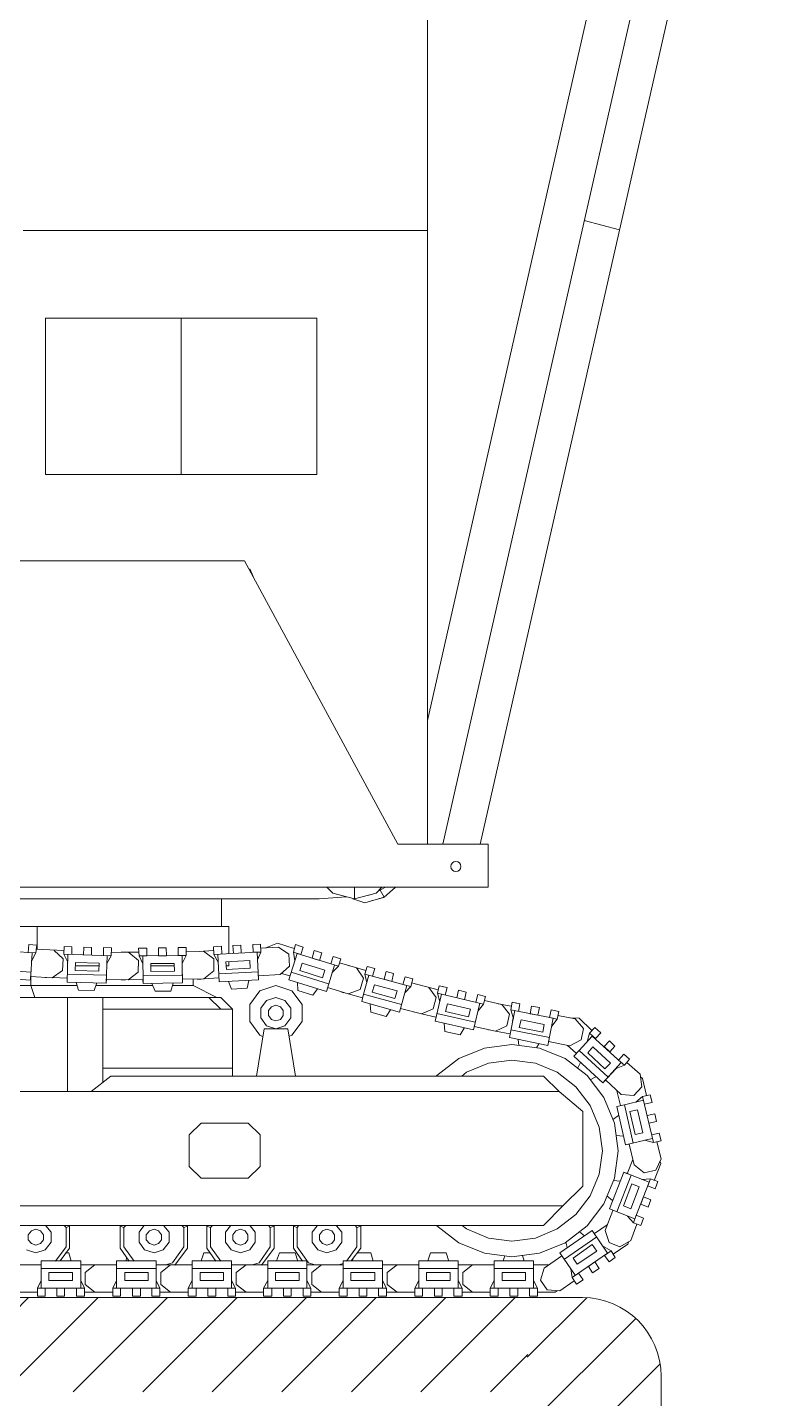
# Model space of a CAD drawing. Header units: millimetres. Extents: x -36433 to 17091, y -3786 to 28324.
# Drawn here: x -25710 to -23569, y 19725 to 23607 of the extents above; entities that cross this region are included whole.
import ezdxf

# ---------------------------------------------------------------- set-up
doc = ezdxf.new("R2010")
doc.units = ezdxf.units.MM

msp = doc.modelspace()

# ---------------------------------------------------------------- hatches: boundary and pattern name
at = {"linetype": 'Continuous', "lineweight": 5}
h = msp.add_hatch(dxfattribs=at)
h.set_pattern_fill('ANSI31', color=256, scale=1113.356419, angle=360, style=0)
h.set_pattern_definition([(45, (-76742.4, -162104.54), (-98.40773, 98.40773), [])])
h.paths.add_polyline_path([(-28251.6, 20010.4), (-30564.3, 20010.4), (-30510.9, 19743.4), (-28251.6, 19743.4)])
h.paths.add_polyline_path([(-27605.4, 20010.4), (-28251.6, 20010.4), (-28251.6, 19743.4), (-27556.8, 19743.4)])
h.paths.add_polyline_path([(-24293.4, 20010.4), (-27605.4, 20010.4), (-27556.8, 19743.4), (-24293.4, 19743.4)])
h = msp.add_hatch(dxfattribs=at)
h.set_pattern_fill('ANSI31', color=256, scale=1113.356419, angle=360, style=0)
h.set_pattern_definition([(45, (-81853.27, -162104.54), (-98.40773, 98.40773), [])])
h.paths.add_polyline_path([(-23916.2, 19787.8, 0.414214), (-24138.8, 20010.4), (-24294.7, 20010.4), (-24294.7, 19127), (-23916.2, 19127)])

# ---------------------------------------------------------------- linework, layer by layer
for p, q in [((-24577.2, 23031.7), (-24577.2, 24864.3)), ((-23868.9, 24771.8), (-24577.2, 21644.1)), ((-23745.6, 24771.8), (-24533.4, 21294.7)), ((-23640.1, 24771.8), (-24427.9, 21294.7)), ((-24577.2, 23031.7), (-24577.2, 24701.7)), ((-25407.7, 23031.7), (-25721.5, 23031.7)), ((-25407.7, 23031.7), (-24577.2, 23031.7)), ((-24577.2, 23031.7), (-24762.5, 23031.7)), ((-24577.2, 23031.7), (-24577.2, 22625)), ((-24034, 23033.3), (-24133.4, 23060.2)), ((-24133.4, 23060.2), (-24133.4, 23060.2)), ((-25274.5, 22783.5), (-25274.5, 22340.6)), ((-24577.2, 22625), (-24577.2, 21764.9)), ((-24577.2, 21764.9), (-24577.2, 21294.7)), ((-36309, 20010.4), (-24138.8, 20010.4)), ((-23916.2, 19787.8), (-23916.2, 18897.1))]:
    msp.add_line(p, q, dxfattribs=at)
at = {"color": 7, "linetype": 'Continuous', "lineweight": 0}
for p, q in [((-25721.5, 23031.7), (-25407.7, 23031.7)), ((-25407.7, 23031.7), (-24577.2, 23031.7)), ((-24577.2, 23031.7), (-24577.2, 22625)), ((-24577.2, 22625), (-24577.2, 21764.9)), ((-24577.2, 21764.9), (-24577.2, 21294.7))]:
    msp.add_line(p, q, dxfattribs=at)
at = {"color": 0, "linetype": 'Continuous', "lineweight": 5}
for p, q in [((-25095.3, 22096.6), (-26286.4, 22096.6)), ((-24661.4, 21294.7), (-25095.3, 22096.6)), ((-25070.6, 22051.8), (-25080.5, 22074.2)), ((-24901.6, 21736.2), (-24901.6, 21736.9)), ((-24900.6, 21736.9), (-24901.6, 21736.2)), ((-24899.6, 21736.9), (-24900.6, 21736.9)), ((-24895.7, 21729), (-24889.7, 21715.8)), ((-24661.4, 21294.7), (-24405.4, 21294.7)), ((-24405.4, 21294.7), (-24405.4, 21172.2)), ((-24405.4, 21172.2), (-28713.9, 21172.2)), ((-24845.3, 21155.7), (-24862.1, 21172.2)), ((-24784, 21139.2), (-24784, 21171.5)), ((-24722.7, 21155.7), (-24706.9, 21172.2)), ((-24696, 21172.2), (-24716.8, 21161)), ((-24700, 21143.8), (-24710.8, 21164.2)), ((-24668.3, 21171.5), (-24700, 21143.8)), ((-28202.9, 21139.2), (-24883.8, 21139.2)), ((-25160.6, 21139.2), (-25160.6, 21061.5)), ((-24883.8, 21139.2), (-24806.7, 21145.1)), ((-24784, 21139.2), (-24845.3, 21155.7)), ((-24754.3, 21128), (-24788.9, 21139.9)), ((-24784, 21139.2), (-24722.7, 21155.7)), ((-24755.3, 21128), (-24755.3, 21128)), ((-24754.3, 21128), (-24700, 21143.8)), ((-24739.5, 21150.4), (-24743.4, 21149.7)), ((-24736.5, 21151.7), (-24739.5, 21150.4)), ((-24700.9, 21143.2), (-24732.6, 21134.6)), ((-24701.9, 21143.2), (-24700.9, 21143.2)), ((-24700.9, 21143.2), (-24700.9, 21143.2)), ((-26453.4, 21061.5), (-25139.8, 21061.5)), ((-25682.4, 20996.9), (-25682.4, 21061.5)), ((-25139.8, 21061.5), (-25139.8, 20983.7)), ((-25705.2, 21010.1), (-25707.1, 20987.6)), ((-25683.4, 21008.7), (-25705.2, 21010.1)), ((-25685.4, 20986.3), (-25683.4, 21008.7)), ((-25606.3, 20982.4), (-25605.3, 21004.8)), ((-25583.6, 21004.1), (-25605.3, 21004.8)), ((-25583.6, 20981.7), (-25583.6, 21004.1)), ((-25183.3, 21004.1), (-25160.6, 21005.4)), ((-25182.3, 20981.7), (-25183.3, 21004.1)), ((-25172.4, 21004.1), (-25172.4, 21004.8)), ((-25160.6, 21005.4), (-25159.6, 20983)), ((-25127.9, 21007.4), (-25105.2, 21008.7)), ((-25126, 20985), (-25127.9, 21007.4)), ((-25105.2, 21008.7), (-25104.2, 20986.3)), ((-25071.6, 21010.1), (-25049.9, 21011.4)), ((-25070.6, 20988.3), (-25071.6, 21010.1)), ((-25049.9, 21011.4), (-25048.9, 20989)), ((-25035, 21000.8), (-25001.4, 21014)), ((-25001.4, 21014), (-24955, 20998.9)), ((-24951, 21010.1), (-24956.9, 20988.3)), ((-24929.3, 21002.8), (-24951, 21010.1)), ((-24941.1, 21006.1), (-24940.1, 21006.8)), ((-25696.3, 20987), (-25817.9, 20996.2)), ((-25707.1, 20987.6), (-25685.4, 20986.3)), ((-25701.2, 20909.2), (-25696.3, 20987)), ((-25698.3, 20965.9), (-25698.3, 20959.3)), ((-25697.3, 20965.2), (-25698.3, 20965.9)), ((-25685.4, 20986.3), (-25697.3, 20965.2)), ((-25606.3, 20992.9), (-25685.4, 20996.9)), ((-25608.3, 20969.9), (-25634, 20993.6)), ((-25610.3, 20936.3), (-25608.3, 20969.9)), ((-25606.3, 20982.4), (-25472.9, 20978.4)), ((-25606.3, 20982.4), (-25595.5, 20960)), ((-25597.4, 20904), (-25595.5, 20981.7)), ((-25550, 21002.8), (-25551, 20980.4)), ((-25528.2, 21002.1), (-25550, 21002.8)), ((-25528.2, 20979.7), (-25528.2, 21002.1)), ((-25494.6, 21001.5), (-25494.6, 20979.1)), ((-25471.9, 21000.8), (-25494.6, 21001.5)), ((-25483.8, 20978.4), (-25486.7, 20900.7)), ((-25472.9, 20978.4), (-25484.8, 20956.7)), ((-25472.9, 20978.4), (-25471.9, 21000.8)), ((-25422.5, 20987.6), (-25472.9, 20989)), ((-25394.8, 20988.3), (-25444.2, 20988.3)), ((-25394.8, 20964.6), (-25422.5, 20987.6)), ((-25395.8, 20931.6), (-25394.8, 20964.6)), ((-25394.8, 21000.2), (-25393.8, 20977.8)), ((-25372.1, 21000.2), (-25394.8, 21000.2)), ((-25393.8, 20977.8), (-25383, 20955.4)), ((-25393.8, 20977.8), (-25372.1, 20977.8)), ((-25271.3, 20979.1), (-25383, 20977.8)), ((-25383, 20977.8), (-25382, 20900)), ((-25372.1, 20977.8), (-25372.1, 21000.2)), ((-25338.5, 21000.8), (-25338.5, 20978.4)), ((-25316.7, 21000.8), (-25338.5, 21000.8)), ((-25338.5, 20978.4), (-25315.7, 20978.4)), ((-25315.7, 20978.4), (-25316.7, 21000.8)), ((-25283.1, 21001.5), (-25283.1, 20979.1)), ((-25260.4, 21001.5), (-25283.1, 21001.5)), ((-25283.1, 20979.1), (-25260.4, 20979.1)), ((-25271.3, 20956.7), (-25260.4, 20979.1)), ((-25271.3, 20979.1), (-25271.3, 20923.7)), ((-25260.4, 20979.1), (-25260.4, 21001.5)), ((-25211, 20990.9), (-25260.4, 20990.3)), ((-25183.3, 20992.9), (-25223.8, 20990.3)), ((-25182.3, 20969.2), (-25211, 20990.9)), ((-25059.7, 20988.3), (-25182.3, 20981.7)), ((-25169.5, 20960), (-25182.3, 20981.7)), ((-25182.3, 20935.6), (-25182.3, 20969.2)), ((-25170.4, 20982.4), (-25166.5, 20904.6)), ((-25147.7, 20961.3), (-25080.5, 20965.2)), ((-25080.5, 20965.2), (-25079.5, 20942.8)), ((-25048.9, 20989), (-25070.6, 20988.3)), ((-25055.8, 20910.6), (-25059.7, 20988.3)), ((-25048.9, 20989), (-25058.8, 20966.6)), ((-25058.8, 20966.6), (-25058.8, 20960.6)), ((-24999.4, 21002.8), (-25049.9, 20999.5)), ((-24969.8, 20982.4), (-24999.4, 21002.8)), ((-24969.8, 20910.6), (-24946.1, 20985)), ((-24967.8, 20948.8), (-24969.8, 20982.4)), ((-24956.9, 20988.3), (-24953, 20963.9)), ((-24956.9, 20988.3), (-24936.2, 20981.7)), ((-24946.1, 20985), (-24829.4, 20948.8)), ((-24936.2, 20981.7), (-24929.3, 21002.8)), ((-24897.6, 20992.9), (-24903.6, 20971.8)), ((-24903.6, 20971.8), (-24882.8, 20965.2)), ((-24875.9, 20986.3), (-24897.6, 20992.9)), ((-24882.8, 20965.2), (-24875.9, 20986.3)), ((-24844.3, 20976.4), (-24851.2, 20955.4)), ((-24822.5, 20969.9), (-24844.3, 20976.4)), ((-24829.4, 20948.8), (-24822.5, 20969.9)), ((-25700.2, 20931.6), (-25810.9, 20939.5)), ((-25639.9, 20915.8), (-25610.3, 20936.3)), ((-25596.4, 20950.1), (-25596.4, 20950.1)), ((-25485.7, 20923.1), (-25596.4, 20926.4)), ((-25574.7, 20936.9), (-25573.7, 20959.3)), ((-25507.5, 20950.1), (-25574.7, 20950.1)), ((-25507.5, 20934.9), (-25574.7, 20936.9)), ((-25573.7, 20959.3), (-25506.5, 20957.3)), ((-25506.5, 20957.3), (-25507.5, 20934.9)), ((-25485.7, 20950.1), (-25485.7, 20950.1)), ((-25484.8, 20956.7), (-25484.8, 20950.7)), ((-25424.5, 20909.9), (-25395.8, 20931.6)), ((-25360.2, 20956), (-25294, 20956.7)), ((-25360.2, 20933.6), (-25360.2, 20956)), ((-25294, 20950.1), (-25360.2, 20950.1)), ((-25293, 20934.3), (-25360.2, 20933.6)), ((-25294, 20956.7), (-25293, 20934.3)), ((-25294, 20950.1), (-25294, 20950.1)), ((-25270.3, 20901.3), (-25271.3, 20951.4)), ((-25210, 20913.2), (-25182.3, 20935.6)), ((-25169.5, 20950.1), (-25169.5, 20950.1)), ((-25056.8, 20933), (-25167.5, 20927)), ((-25145.7, 20939.5), (-25147.7, 20961.3)), ((-25139.8, 20950.1), (-25146.7, 20950.1)), ((-25079.5, 20942.8), (-25145.7, 20939.5)), ((-25139.8, 20961.3), (-25139.8, 20950.1)), ((-24994.5, 20925), (-24967.8, 20948.8)), ((-24966.8, 20921.1), (-24990.6, 20928.3)), ((-24857.1, 20898.7), (-24962.9, 20932.3)), ((-24938.2, 20936.3), (-24932.2, 20957.3)), ((-24874.9, 20915.8), (-24938.2, 20936.3)), ((-24932.2, 20957.3), (-24868, 20937.6)), ((-24868, 20937.6), (-24874.9, 20915.8)), ((-24840.3, 20952.1), (-24863, 20877.6)), ((-24847.2, 20931), (-24829.4, 20948.8)), ((-24751.4, 20936.9), (-24826.5, 20958.7)), ((-24798.8, 20950.7), (-24799.8, 20950.1)), ((-24778, 20944.2), (-24758.3, 20915.2)), ((-24754.3, 20926.4), (-24748.4, 20948.1)), ((-24635.7, 20894.1), (-24754.3, 20926.4)), ((-24754.3, 20926.4), (-24749.4, 20902)), ((-24748.4, 20948.1), (-24726.6, 20942.2)), ((-24732.6, 20920.4), (-24726.6, 20942.2)), ((-24700, 20911.9), (-24694, 20933.6)), ((-24694, 20933.6), (-24673.3, 20927.7)), ((-24673.3, 20927.7), (-24678.2, 20905.9)), ((-25812.9, 20917.8), (-25701.2, 20909.2)), ((-25735.8, 20894.1), (-25568.8, 20894.1)), ((-25701.2, 20919.8), (-25701.2, 20909.2)), ((-25639.9, 20915.8), (-25701.2, 20919.8)), ((-25700.2, 20894.1), (-25700.2, 20919.8)), ((-25688.4, 20860.5), (-25700.2, 20894.1)), ((-25659.7, 20917.1), (-25658.7, 20917.1)), ((-25658.7, 20917.1), (-25656.7, 20916.5)), ((-25639.9, 20916.5), (-25639.9, 20915.8)), ((-25597.4, 20915.2), (-25639.9, 20916.5)), ((-25597.4, 20915.2), (-25597.4, 20904)), ((-25486.7, 20900.7), (-25597.4, 20904)), ((-25571.7, 20902.6), (-25564.8, 20880.9)), ((-25520.3, 20879.6), (-25513.4, 20901.3)), ((-25515.4, 20894.1), (-25354.3, 20894.1)), ((-25485.7, 20911.9), (-25486.7, 20911.9)), ((-25486.7, 20900.7), (-25485.7, 20911.9)), ((-25485.7, 20911.9), (-25424.5, 20909.9)), ((-25432.4, 20909.9), (-25444.2, 20909.9)), ((-25382, 20911.2), (-25424.5, 20909.9)), ((-25383, 20910.6), (-25382, 20911.2)), ((-25382, 20900), (-25383, 20910.6)), ((-25271.3, 20923.7), (-25382, 20921.8)), ((-25382, 20921.8), (-25382, 20900)), ((-25382, 20900), (-25270.3, 20901.3)), ((-25357.3, 20900), (-25348.4, 20878.3)), ((-25303.9, 20878.3), (-25297, 20900.7)), ((-25298.9, 20894.1), (-25240.6, 20894.1)), ((-25271.3, 20912.5), (-25210, 20913.2)), ((-25240.6, 20912.5), (-25240.6, 20894.1)), ((-25240.6, 20894.1), (-25173.4, 20860.5)), ((-25217.9, 20912.5), (-25228.8, 20912.5)), ((-25167.5, 20915.8), (-25210, 20913.2)), ((-25167.5, 20915.8), (-25167.5, 20915.8)), ((-25166.5, 20904.6), (-25055.8, 20910.6)), ((-25131.9, 20884.2), (-25140.8, 20905.9)), ((-25087.4, 20886.8), (-25131.9, 20884.2)), ((-25082.5, 20908.6), (-25087.4, 20886.8)), ((-25055.8, 20921.8), (-25056.8, 20921.1)), ((-25055.8, 20921.8), (-24994.5, 20925)), ((-25055.8, 20910.6), (-25055.8, 20921.8)), ((-25051.8, 20878.9), (-25006.4, 20894.1)), ((-25006.4, 20894.1), (-24960.9, 20878.9)), ((-24863, 20877.6), (-24969.8, 20910.6)), ((-24966.8, 20920.4), (-24966.8, 20921.1)), ((-24966.8, 20921.1), (-24966.8, 20920.4)), ((-24945.1, 20902.6), (-24944.1, 20879.6)), ((-24801.8, 20870.4), (-24860.1, 20888.1)), ((-24758.3, 20915.2), (-24768.2, 20882.9)), ((-24758.3, 20869.7), (-24743.4, 20923.7)), ((-24733.6, 20875), (-24727.6, 20896.1)), ((-24727.6, 20896.1), (-24663.4, 20878.9)), ((-24678.2, 20905.9), (-24700, 20911.9)), ((-24656.5, 20819), (-24635.7, 20894.1)), ((-24640.7, 20918.5), (-24646.6, 20897.4)), ((-24646.6, 20897.4), (-24624.8, 20891.4)), ((-24641.6, 20873), (-24624.8, 20891.4)), ((-24618.9, 20913.2), (-24640.7, 20918.5)), ((-24624.8, 20891.4), (-24618.9, 20913.2)), ((-24622.9, 20902), (-24546.8, 20882.2)), ((-24552.7, 20860.5), (-24573.4, 20888.8)), ((-24548.7, 20872.3), (-24543.8, 20893.4)), ((-24543.8, 20893.4), (-24522, 20888.8)), ((-24533.9, 20890.8), (-24532.9, 20891.4)), ((-24522, 20888.8), (-24527, 20867.1)), ((-25162.5, 20860.5), (-25737.8, 20860.5)), ((-25596.4, 20860.5), (-25596.4, 20593.6)), ((-25564.8, 20880.9), (-25520.3, 20879.6)), ((-25496.6, 20860.5), (-25496.6, 20619.3)), ((-25348.4, 20878.3), (-25303.9, 20878.3)), ((-25162.5, 20827.5), (-25196.1, 20860.5)), ((-25162.5, 20860.5), (-25128.9, 20827.5)), ((-25080.5, 20840), (-25051.8, 20878.9)), ((-25033.1, 20851.9), (-25048.9, 20830.2)), ((-25006.4, 20860.5), (-25033.1, 20851.9)), ((-24980.7, 20851.9), (-25006.4, 20860.5)), ((-24963.9, 20830.2), (-24980.7, 20851.9)), ((-24960.9, 20878.9), (-24932.2, 20840)), ((-24944.1, 20879.6), (-24901.6, 20866.4)), ((-24901.6, 20866.4), (-24888.7, 20884.9)), ((-24820.5, 20875.6), (-24819.6, 20875.6)), ((-24819.6, 20875.6), (-24814.6, 20873.7)), ((-24768.2, 20882.9), (-24801.8, 20870.4)), ((-24801.8, 20870.4), (-24761.2, 20859.2)), ((-24763.2, 20848.6), (-24758.3, 20869.7)), ((-24656.5, 20819), (-24763.2, 20848.6)), ((-24758.3, 20869.7), (-24650.5, 20840.7)), ((-24669.3, 20857.2), (-24733.6, 20875)), ((-24669.3, 20857.2), (-24663.4, 20878.9)), ((-24552.7, 20860.5), (-24561.6, 20828.2)), ((-24555.7, 20793.3), (-24537.9, 20869.7)), ((-24548.7, 20872.3), (-24542.8, 20848)), ((-24548.7, 20872.3), (-24418.3, 20841.4)), ((-24489.4, 20880.9), (-24494.4, 20859.2)), ((-24467.7, 20875.6), (-24489.4, 20880.9)), ((-24472.6, 20853.9), (-24467.7, 20875.6)), ((-24435.1, 20868.4), (-24440, 20846.6)), ((-24413.3, 20863.1), (-24435.1, 20868.4)), ((-24418.3, 20841.4), (-24413.3, 20863.1)), ((-24366.9, 20840.7), (-24416.3, 20851.9)), ((-25128.9, 20827.5), (-25496.6, 20827.5)), ((-25128.9, 20827.5), (-25128.9, 20637.1)), ((-25080.5, 20791.9), (-25080.5, 20840)), ((-25048.9, 20830.2), (-25048.9, 20802.5)), ((-25019.2, 20834.1), (-25027.1, 20822.9)), ((-25027.1, 20822.9), (-25027.1, 20809.1)), ((-25027.1, 20809.1), (-25019.2, 20797.9)), ((-25006.4, 20838.7), (-25019.2, 20834.1)), ((-24993.5, 20834.1), (-25006.4, 20838.7)), ((-24985.6, 20822.9), (-24993.5, 20834.1)), ((-24993.5, 20797.9), (-24985.6, 20809.1)), ((-24985.6, 20809.1), (-24985.6, 20822.9)), ((-24963.9, 20802.5), (-24963.9, 20830.2)), ((-24932.2, 20840), (-24932.2, 20791.9)), ((-24739.5, 20841.4), (-24737.5, 20818.3)), ((-24737.5, 20818.3), (-24694, 20806.4)), ((-24694, 20806.4), (-24682.2, 20825.5)), ((-24594.2, 20813.7), (-24653.5, 20829.5)), ((-24614, 20819), (-24613, 20818.3)), ((-24561.6, 20828.2), (-24594.2, 20813.7)), ((-24594.2, 20813.7), (-24553.7, 20804.5)), ((-24550.7, 20815), (-24442, 20790)), ((-24521.1, 20842.7), (-24526, 20820.9)), ((-24526, 20820.9), (-24460.8, 20805.8)), ((-24455.8, 20827.5), (-24521.1, 20842.7)), ((-24460.8, 20805.8), (-24455.8, 20827.5)), ((-24429.1, 20844), (-24446.9, 20768.2)), ((-24418.3, 20841.4), (-24434.1, 20822.3)), ((-24340.2, 20835.4), (-24377.7, 20842.7)), ((-24345.1, 20813), (-24366.9, 20840.7)), ((-24353, 20780.1), (-24345.1, 20813)), ((-24330.3, 20822.9), (-24345.1, 20746.5)), ((-24341.2, 20824.9), (-24337.2, 20846.6)), ((-24334.2, 20800.5), (-24341.2, 20824.9)), ((-24221.6, 20801.2), (-24341.2, 20824.9)), ((-24337.2, 20846.6), (-24315.5, 20842)), ((-24327.3, 20844), (-24326.3, 20844.7)), ((-24315.5, 20842), (-24319.4, 20820.3)), ((-24282.9, 20836.1), (-24286.8, 20813.7)), ((-24286.8, 20813.7), (-24265.1, 20809.7)), ((-24260.1, 20831.5), (-24282.9, 20836.1)), ((-24265.1, 20809.7), (-24260.1, 20831.5)), ((-24227.5, 20824.9), (-24232.4, 20803.1)), ((-24205.8, 20820.9), (-24227.5, 20824.9)), ((-24210.7, 20799.2), (-24205.8, 20820.9)), ((-24159.3, 20799.9), (-24208.7, 20809.1)), ((-25051.8, 20753.1), (-25080.5, 20791.9)), ((-25061.7, 20637.8), (-25040, 20771.5)), ((-25048.9, 20802.5), (-25033.1, 20780.1)), ((-25040, 20771.5), (-24972.8, 20771.5)), ((-25033.1, 20780.1), (-25006.4, 20771.5)), ((-25019.2, 20797.9), (-25006.4, 20793.9)), ((-24993.5, 20797.9), (-25006.4, 20793.9)), ((-25006.4, 20771.5), (-24980.7, 20780.1)), ((-24980.7, 20780.1), (-24963.9, 20802.5)), ((-24972.8, 20771.5), (-24951, 20637.8)), ((-24932.2, 20791.9), (-24960.9, 20753.1)), ((-24446.9, 20768.2), (-24555.7, 20793.3)), ((-24530, 20787.3), (-24528, 20764.3)), ((-24473.6, 20773.5), (-24484.5, 20754.4)), ((-24445, 20778.1), (-24384.7, 20764.9)), ((-24384.7, 20764.9), (-24353, 20780.1)), ((-24335.2, 20801.2), (-24336.2, 20795.2)), ((-24312.5, 20796.6), (-24317.4, 20774.8)), ((-24317.4, 20774.8), (-24251.2, 20761.6)), ((-24247.3, 20783.4), (-24312.5, 20796.6)), ((-24251.2, 20761.6), (-24247.3, 20783.4)), ((-24236.4, 20724.7), (-24221.6, 20801.2)), ((-24232.4, 20803.1), (-24210.7, 20799.2)), ((-24210.7, 20799.2), (-24225.5, 20779.4)), ((-24148.4, 20801.2), (-24173.1, 20802.5)), ((-24135.6, 20772.8), (-24159.3, 20799.9)), ((-24148.4, 20801.2), (-24111.9, 20766.9)), ((-24142.5, 20739.9), (-24135.6, 20772.8)), ((-24103.9, 20775.5), (-24118.8, 20759)), ((-24087.1, 20760.3), (-24103.9, 20775.5)), ((-25051.8, 20753.1), (-25043.9, 20749.8)), ((-24960.9, 20753.1), (-24969.8, 20749.8)), ((-24528, 20764.3), (-24484.5, 20754.4)), ((-24404.4, 20768.9), (-24403.4, 20768.9)), ((-24384.7, 20764.9), (-24344.1, 20757)), ((-24345.1, 20746.5), (-24236.4, 20724.7)), ((-24341.2, 20768.2), (-24232.4, 20746.5)), ((-24320.4, 20741.2), (-24318.4, 20724.1)), ((-24235.4, 20735.3), (-24234.4, 20735.3)), ((-24234.4, 20735.3), (-24174.1, 20723.4)), ((-24174.1, 20723.4), (-24142.5, 20739.9)), ((-24110.9, 20751.1), (-24148.4, 20710.2)), ((-24118.8, 20759), (-24125.7, 20734.6)), ((-24118.8, 20759), (-24102, 20743.8)), ((-24028.8, 20676), (-24110.9, 20751.1)), ((-24102, 20743.8), (-24087.1, 20760.3)), ((-24096, 20766.9), (-24095.1, 20767.6)), ((-24062.4, 20737.9), (-24077.3, 20721.4)), ((-24046.6, 20722.8), (-24062.4, 20737.9)), ((-24488.4, 20687.2), (-24416.3, 20716.8)), ((-24416.3, 20716.8), (-24338.2, 20727.4)), ((-24338.2, 20727.4), (-24260.1, 20716.8)), ((-24262.1, 20729.3), (-24269, 20717.5)), ((-24260.1, 20716.8), (-24188, 20687.2)), ((-24156.3, 20702.3), (-24181, 20724.1)), ((-24148.4, 20710.2), (-24163.3, 20693.8)), ((-24081.2, 20618.6), (-24163.3, 20693.8)), ((-24148.4, 20710.2), (-24066.4, 20635.1)), ((-24108.9, 20720.1), (-24123.7, 20703.6)), ((-24075.3, 20658.2), (-24123.7, 20703.6)), ((-24108.9, 20720.1), (-24059.5, 20674.7)), ((-24077.3, 20721.4), (-24061.4, 20706.3)), ((-24061.4, 20706.3), (-24046.6, 20722.8)), ((-24021.9, 20699.7), (-24036.7, 20683.2)), ((-24005.1, 20685.2), (-24021.9, 20699.7)), ((-24014, 20691.8), (-24013, 20692.4)), ((-25496.6, 20660.2), (-25128.9, 20660.2)), ((-24550.7, 20639.1), (-24488.4, 20687.2)), ((-24404.4, 20674), (-24466.7, 20648.3)), ((-24338.2, 20682.6), (-24404.4, 20674)), ((-24272, 20674), (-24338.2, 20682.6)), ((-24210.7, 20648.3), (-24272, 20674)), ((-24188, 20687.2), (-24125.7, 20639.1)), ((-24144.5, 20676), (-24152.4, 20658.8)), ((-24081.2, 20618.6), (-24028.8, 20676)), ((-24043.7, 20659.5), (-24081.2, 20618.6)), ((-24075.3, 20658.2), (-24059.5, 20674.7)), ((-24043.7, 20659.5), (-24019.9, 20668.7)), ((-24036.7, 20683.2), (-24019.9, 20668.7)), ((-24019.9, 20668.7), (-24005.1, 20685.2)), ((-24013, 20676.6), (-23975.5, 20643)), ((-25529.2, 20593.6), (-25473.9, 20637.8)), ((-25473.9, 20637.8), (-24249.2, 20637.8)), ((-24550.7, 20639.1), (-24552.7, 20637.8)), ((-24466.7, 20648.3), (-24480.5, 20637.8)), ((-24249.2, 20637.8), (-24204.8, 20593.6)), ((-24157.3, 20607.4), (-24210.7, 20648.3)), ((-24125.7, 20639.1), (-24078.3, 20577.1)), ((-24116.8, 20626.6), (-24101, 20635.8)), ((-24073.3, 20626.6), (-24081.2, 20618.6)), ((-24073.3, 20626.6), (-24074.3, 20626.6)), ((-24028.8, 20585.7), (-24073.3, 20626.6)), ((-23975.5, 20643), (-23970.5, 20607.4)), ((-23974.5, 20635.8), (-23968.5, 20631.2)), ((-23968.5, 20631.2), (-23957.7, 20582.4)), ((-26821.1, 20593.6), (-24204.8, 20593.6)), ((-24204.8, 20593.6), (-24137.6, 20537.6)), ((-24116.8, 20554.7), (-24157.3, 20607.4)), ((-24078.3, 20577.1), (-24047.6, 20504)), ((-24030.8, 20554.1), (-24041.7, 20596.2)), ((-23993.2, 20583.1), (-24028.8, 20585.7)), ((-23970.5, 20607.4), (-23993.2, 20583.1)), ((-23968.5, 20579.8), (-23987.3, 20564)), ((-23968.5, 20579.8), (-23946.8, 20585)), ((-23937.9, 20450), (-23968.5, 20579.8)), ((-23946.8, 20585), (-23941.8, 20563.3)), ((-24137.6, 20537.6), (-24137.6, 20326.1)), ((-24116.8, 20554.7), (-24091.1, 20492.8)), ((-24019.9, 20556.7), (-24041.7, 20551.4)), ((-24041.7, 20551.4), (-24017, 20442.7)), ((-23965.6, 20569.2), (-24019.9, 20556.7)), ((-23995.2, 20448), (-24019.9, 20556.7)), ((-23982.4, 20542.2), (-24004.1, 20537.6)), ((-24004.1, 20537.6), (-23989.3, 20472.4)), ((-23967.5, 20477), (-23982.4, 20542.2)), ((-23941.8, 20563.3), (-23963.6, 20558)), ((-23944.8, 20573.2), (-23943.8, 20573.8)), ((-25251.5, 20471), (-25217.9, 20504.6)), ((-25217.9, 20504.6), (-25084.5, 20504.6)), ((-25084.5, 20504.6), (-25050.8, 20471)), ((-24052.6, 20515.2), (-24036.7, 20525.7)), ((-24037.7, 20426.2), (-24047.6, 20504)), ((-23955.7, 20525.7), (-23933.9, 20531)), ((-23929, 20509.3), (-23950.7, 20504)), ((-23933.9, 20531), (-23929, 20509.3)), ((-25251.5, 20382.1), (-25251.5, 20471)), ((-25050.8, 20471), (-25050.8, 20382.1)), ((-24091.1, 20492.8), (-24082.2, 20426.2)), ((-24022.9, 20467.7), (-24043.7, 20469.7)), ((-23940.9, 20460.5), (-24017, 20442.7)), ((-23989.3, 20472.4), (-23967.5, 20477)), ((-23921.1, 20476.3), (-23942.8, 20471.7)), ((-23916.2, 20454.6), (-23921.1, 20476.3)), ((-24082.2, 20426.2), (-24091.1, 20360.3)), ((-24047.6, 20348.5), (-24037.7, 20426.2)), ((-24017, 20442.7), (-24006.1, 20444.7)), ((-24006.1, 20445.3), (-23992.3, 20386)), ((-24006.1, 20444.7), (-24006.1, 20445.3)), ((-23962.6, 20455.9), (-23937.9, 20450)), ((-23937.9, 20450), (-23916.2, 20454.6)), ((-23916.2, 20403.2), (-23928, 20451.9)), ((-25217.9, 20348.5), (-25251.5, 20382.1)), ((-25050.8, 20382.1), (-25084.5, 20348.5)), ((-23996.2, 20401.2), (-24012, 20361)), ((-23992.3, 20386), (-23963.6, 20363.6)), ((-23935.9, 20342.5), (-23917.1, 20390)), ((-23931, 20371.5), (-23916.2, 20403.2)), ((-23917.1, 20390), (-23920.1, 20396.6)), ((-25084.5, 20348.5), (-25217.9, 20348.5)), ((-24091.1, 20360.3), (-24116.8, 20298.4)), ((-24078.3, 20276), (-24047.6, 20348.5)), ((-24062.4, 20261.5), (-24021.9, 20365.6)), ((-24001.2, 20357), (-24041.7, 20253.6)), ((-24021.9, 20365.6), (-23949.8, 20337.3)), ((-24012, 20361), (-24021.9, 20365.6)), ((-23945.8, 20347.2), (-23970.5, 20345.2)), ((-23963.6, 20363.6), (-23931, 20371.5)), ((-23953.7, 20326.7), (-23945.8, 20347.2)), ((-23945.8, 20347.2), (-23925, 20339.3)), ((-24137.6, 20326.1), (-24193.9, 20270.7)), ((-24050.6, 20341.9), (-24031.8, 20340.6)), ((-23999.2, 20332.7), (-24022.9, 20270.1)), ((-24002.1, 20262.2), (-23978.4, 20324.1)), ((-23978.4, 20324.1), (-23999.2, 20332.7)), ((-23949.8, 20337.3), (-23990.3, 20233.2)), ((-23933, 20318.8), (-23953.7, 20326.7)), ((-23925, 20339.3), (-23933, 20318.8)), ((-23930, 20328.7), (-23929, 20328.7)), ((-24193.9, 20270.7), (-26821.1, 20270.7)), ((-24193.9, 20270.7), (-24249.2, 20214.7)), ((-24116.8, 20298.4), (-24157.3, 20245.7)), ((-24125.7, 20214.1), (-24078.3, 20276)), ((-24053.5, 20285.2), (-24069.4, 20298.4)), ((-24022.9, 20270.1), (-24002.1, 20262.2)), ((-23965.6, 20295.8), (-23973.5, 20274.7)), ((-23973.5, 20274.7), (-23952.7, 20266.8)), ((-23944.8, 20287.2), (-23965.6, 20295.8)), ((-23952.7, 20266.8), (-23944.8, 20287.2)), ((-24157.3, 20245.7), (-24210.7, 20204.8)), ((-24052.6, 20257.5), (-24074.3, 20200.2)), ((-23990.3, 20233.2), (-24062.4, 20261.5)), ((-24052.6, 20257.5), (-24052.6, 20257.5)), ((-23994.2, 20222.6), (-24011, 20241.1)), ((-23986.3, 20243.7), (-23994.2, 20222.6)), ((-23965.6, 20235.8), (-23986.3, 20243.7)), ((-23973.5, 20214.7), (-23965.6, 20235.8)), ((-24249.2, 20214.7), (-26821.1, 20214.7)), ((-25698.3, 20199.6), (-25707.1, 20188.4)), ((-25707.1, 20188.4), (-25707.1, 20174.5)), ((-25685.4, 20204.2), (-25698.3, 20199.6)), ((-25685.4, 20204.2), (-25672.6, 20199.6)), ((-25672.6, 20199.6), (-25664.6, 20188.4)), ((-25664.6, 20174.5), (-25664.6, 20188.4)), ((-25642.9, 20195.6), (-25657.7, 20214.1)), ((-25642.9, 20195.6), (-25642.9, 20167.9)), ((-25605.3, 20214.7), (-25600.4, 20208.8)), ((-25600.4, 20208.8), (-25590.5, 20212.7)), ((-25600.4, 20154.1), (-25600.4, 20208.8)), ((-25590.5, 20212.7), (-25592.5, 20214.1)), ((-25590.5, 20212.7), (-25590.5, 20150.8)), ((-25446.2, 20214.7), (-25447.2, 20212.7)), ((-25447.2, 20212.7), (-25447.2, 20150.8)), ((-25447.2, 20212.7), (-25436.3, 20208.8)), ((-25436.3, 20208.8), (-25432.4, 20214.1)), ((-25436.3, 20154.1), (-25436.3, 20208.8)), ((-25393.8, 20195.6), (-25380, 20214.1)), ((-25393.8, 20167.9), (-25393.8, 20195.6)), ((-25373.1, 20188.4), (-25364.2, 20199.6)), ((-25373.1, 20174.5), (-25373.1, 20188.4)), ((-25364.2, 20199.6), (-25351.3, 20204.2)), ((-25351.3, 20204.2), (-25338.5, 20199.6)), ((-25338.5, 20199.6), (-25330.6, 20188.4)), ((-25330.6, 20188.4), (-25330.6, 20174.5)), ((-25308.8, 20195.6), (-25323.6, 20214.1)), ((-25308.8, 20167.9), (-25308.8, 20195.6)), ((-25272.2, 20214.7), (-25267.3, 20208.8)), ((-25267.3, 20208.8), (-25256.4, 20212.7)), ((-25267.3, 20154.1), (-25267.3, 20208.8)), ((-25258.4, 20214.1), (-25256.4, 20212.7)), ((-25256.4, 20212.7), (-25258.4, 20214.1)), ((-25256.4, 20212.7), (-25256.4, 20150.8)), ((-25202.1, 20212.7), (-25201.1, 20214.7)), ((-25202.1, 20212.7), (-25202.1, 20150.8)), ((-25191.2, 20208.8), (-25202.1, 20212.7)), ((-25191.2, 20208.8), (-25187.2, 20214.1)), ((-25191.2, 20154.1), (-25191.2, 20208.8)), ((-25134.9, 20214.1), (-25148.7, 20195.6)), ((-25148.7, 20167.9), (-25148.7, 20195.6)), ((-25127.9, 20188.4), (-25120, 20199.6)), ((-25127.9, 20188.4), (-25127.9, 20174.5)), ((-25120, 20199.6), (-25106.2, 20204.2)), ((-25106.2, 20204.2), (-25093.3, 20199.6)), ((-25093.3, 20199.6), (-25085.4, 20188.4)), ((-25085.4, 20174.5), (-25085.4, 20188.4)), ((-25064.7, 20195.6), (-25079.5, 20214.1)), ((-25064.7, 20195.6), (-25064.7, 20167.9)), ((-25027.1, 20214.7), (-25022.2, 20208.8)), ((-25022.2, 20208.8), (-25011.3, 20212.7)), ((-25022.2, 20154.1), (-25022.2, 20208.8)), ((-25011.3, 20212.7), (-25013.3, 20214.1)), ((-25011.3, 20212.7), (-25011.3, 20150.8)), ((-24956.9, 20212.7), (-24956, 20214.7)), ((-24956.9, 20150.8), (-24956.9, 20212.7)), ((-24946.1, 20208.8), (-24956.9, 20212.7)), ((-24946.1, 20208.8), (-24942.1, 20214.1)), ((-24946.1, 20208.8), (-24946.1, 20154.1)), ((-24903.6, 20195.6), (-24889.7, 20214.1)), ((-24903.6, 20167.9), (-24903.6, 20195.6)), ((-24874.9, 20199.6), (-24882.8, 20188.4)), ((-24882.8, 20188.4), (-24882.8, 20174.5)), ((-24862.1, 20204.2), (-24874.9, 20199.6)), ((-24862.1, 20204.2), (-24848.2, 20199.6)), ((-24840.3, 20188.4), (-24848.2, 20199.6)), ((-24840.3, 20174.5), (-24840.3, 20188.4)), ((-24834.4, 20214.1), (-24819.6, 20195.6)), ((-24819.6, 20195.6), (-24819.6, 20167.9)), ((-24782, 20214.7), (-24777.1, 20208.8)), ((-24777.1, 20208.8), (-24766.2, 20212.7)), ((-24777.1, 20154.1), (-24777.1, 20208.8)), ((-24766.2, 20212.7), (-24768.2, 20214.1)), ((-24766.2, 20212.7), (-24766.2, 20150.8)), ((-24550.7, 20214.1), (-24551.7, 20214.1)), ((-24488.4, 20166), (-24550.7, 20214.1)), ((-24466.7, 20204.8), (-24479.5, 20214.7)), ((-24404.4, 20179.1), (-24466.7, 20204.8)), ((-24210.7, 20204.8), (-24272, 20179.1)), ((-24110.9, 20200.9), (-24202.8, 20137.6)), ((-24188, 20166), (-24125.7, 20214.1)), ((-24147.4, 20196.9), (-24132.6, 20185.7)), ((-24067.4, 20136.3), (-24110.9, 20200.9)), ((-24068.4, 20216.7), (-24104.9, 20191.6)), ((-24074.3, 20200.2), (-24063.4, 20166.6)), ((-24002.1, 20171.9), (-23984.4, 20218)), ((-23994.2, 20222.6), (-23973.5, 20214.7)), ((-25707.1, 20174.5), (-25698.3, 20163.3)), ((-25698.3, 20163.3), (-25685.4, 20159.4)), ((-25685.4, 20159.4), (-25672.6, 20163.3)), ((-25664.6, 20174.5), (-25672.6, 20163.3)), ((-25659.7, 20145.5), (-25642.9, 20167.9)), ((-25600.4, 20154.1), (-25630.1, 20113.9)), ((-25590.5, 20150.8), (-25617.2, 20114.6)), ((-25447.2, 20150.8), (-25421.5, 20113.9)), ((-25407.7, 20113.9), (-25436.3, 20154.1)), ((-25378, 20145.5), (-25393.8, 20167.9)), ((-25364.2, 20163.3), (-25373.1, 20174.5)), ((-25364.2, 20163.3), (-25351.3, 20159.4)), ((-25338.5, 20163.3), (-25351.3, 20159.4)), ((-25330.6, 20174.5), (-25338.5, 20163.3)), ((-25325.6, 20145.5), (-25308.8, 20167.9)), ((-25298.9, 20109.3), (-25267.3, 20154.1)), ((-25256.4, 20150.8), (-25292, 20102.7)), ((-25202.1, 20150.8), (-25176.4, 20113.9)), ((-25162.5, 20113.9), (-25191.2, 20154.1)), ((-25132.9, 20145.5), (-25148.7, 20167.9)), ((-25127.9, 20174.5), (-25120, 20163.3)), ((-25106.2, 20159.4), (-25120, 20163.3)), ((-25106.2, 20159.4), (-25093.3, 20163.3)), ((-25093.3, 20163.3), (-25085.4, 20174.5)), ((-25064.7, 20167.9), (-25080.5, 20145.5)), ((-25053.8, 20109.3), (-25022.2, 20154.1)), ((-25011.3, 20150.8), (-25046.9, 20102.7)), ((-24931.2, 20113.9), (-24956.9, 20150.8)), ((-24946.1, 20154.1), (-24914.4, 20109.3)), ((-24887.8, 20145.5), (-24903.6, 20167.9)), ((-24882.8, 20174.5), (-24874.9, 20163.3)), ((-24874.9, 20163.3), (-24862.1, 20159.4)), ((-24862.1, 20159.4), (-24848.2, 20163.3)), ((-24840.3, 20174.5), (-24848.2, 20163.3)), ((-24835.4, 20145.5), (-24819.6, 20167.9)), ((-24777.1, 20154.1), (-24806.7, 20113.9)), ((-24766.2, 20150.8), (-24792.9, 20114.6)), ((-24488.4, 20166), (-24416.3, 20136.3)), ((-24338.2, 20170.6), (-24404.4, 20179.1)), ((-24272, 20179.1), (-24338.2, 20170.6)), ((-24260.1, 20136.3), (-24188, 20166)), ((-24098, 20182.4), (-24189.9, 20119.2)), ((-24182, 20152.1), (-24186, 20167.3)), ((-24110.9, 20160.7), (-24165.2, 20122.5)), ((-24098, 20142.2), (-24110.9, 20160.7)), ((-24057.5, 20142.9), (-24079.2, 20154.7)), ((-24063.4, 20166.6), (-24032.8, 20154.1)), ((-24051.6, 20133), (-24010.1, 20161.3)), ((-24032.8, 20154.1), (-24002.1, 20171.9)), ((-24010.1, 20161.3), (-24008.1, 20167.9)), ((-25685.4, 20137), (-25712.1, 20145.5)), ((-25659.7, 20145.5), (-25685.4, 20137)), ((-25670.6, 20114.6), (-25670.6, 20036.8)), ((-25558.9, 20114.6), (-25670.6, 20114.6)), ((-25592.5, 20137), (-25601.4, 20137)), ((-25585.6, 20113.9), (-25592.5, 20137)), ((-25558.9, 20036.8), (-25558.9, 20114.6)), ((-25457.1, 20114.6), (-25457.1, 20036.8)), ((-25345.4, 20114.6), (-25457.1, 20114.6)), ((-25431.4, 20114.6), (-25428.4, 20123.8)), ((-25351.3, 20137), (-25378, 20145.5)), ((-25351.3, 20137), (-25325.6, 20145.5)), ((-25345.4, 20036.8), (-25345.4, 20114.6)), ((-25243.6, 20114.6), (-25243.6, 20036.8)), ((-25131.9, 20114.6), (-25243.6, 20114.6)), ((-25210, 20137), (-25217.9, 20114.6)), ((-25192.2, 20137), (-25210, 20137)), ((-25132.9, 20145.5), (-25106.2, 20137)), ((-25131.9, 20114.6), (-25131.9, 20036.8)), ((-25080.5, 20145.5), (-25106.2, 20137)), ((-25029.1, 20114.6), (-24918.4, 20114.6)), ((-25029.1, 20036.8), (-25029.1, 20114.6)), ((-25004.4, 20114.6), (-24996.5, 20137)), ((-24952, 20137), (-24996.5, 20137)), ((-24944.1, 20113.9), (-24952, 20137)), ((-24918.4, 20114.6), (-24918.4, 20036.8)), ((-24862.1, 20137), (-24887.8, 20145.5)), ((-24835.4, 20145.5), (-24862.1, 20137)), ((-24815.6, 20114.6), (-24815.6, 20036.8)), ((-24704.9, 20114.6), (-24815.6, 20114.6)), ((-24787.9, 20121.8), (-24789.9, 20114.6)), ((-24737.5, 20137), (-24777.1, 20137)), ((-24730.6, 20113.9), (-24737.5, 20137)), ((-24704.9, 20036.8), (-24704.9, 20114.6)), ((-24602.1, 20114.6), (-24602.1, 20036.8)), ((-24490.4, 20114.6), (-24602.1, 20114.6)), ((-24568.5, 20137), (-24576.4, 20114.6)), ((-24524, 20137), (-24568.5, 20137)), ((-24517.1, 20113.9), (-24524, 20137)), ((-24490.4, 20036.8), (-24490.4, 20114.6)), ((-24416.3, 20136.3), (-24338.2, 20125.8)), ((-24276.9, 20114.6), (-24388.6, 20114.6)), ((-24388.6, 20114.6), (-24388.6, 20036.8)), ((-24358, 20128.4), (-24362.9, 20114.6)), ((-24338.2, 20125.8), (-24260.1, 20136.3)), ((-24303.6, 20113.9), (-24308.5, 20129.7)), ((-24276.9, 20114.6), (-24276.9, 20036.8)), ((-24196.9, 20128.4), (-24247.3, 20094.1)), ((-24202.8, 20137.6), (-24159.3, 20073.7)), ((-24196.9, 20128.4), (-24196.9, 20128.4)), ((-24168.2, 20067.1), (-24067.4, 20136.3)), ((-24165.2, 20122.5), (-24153.4, 20104.7)), ((-24153.4, 20104.7), (-24098, 20142.2)), ((-24121.7, 20098.7), (-24103.9, 20111.3)), ((-24103.9, 20111.3), (-24091.1, 20092.8)), ((-24057.5, 20142.9), (-24076.3, 20129.7)), ((-24076.3, 20129.7), (-24063.4, 20111.9)), ((-24063.4, 20111.9), (-24045.6, 20124.4)), ((-24045.6, 20124.4), (-24057.5, 20142.9)), ((-24055.5, 20117.8), (-24054.5, 20117.8)), ((-25670.6, 20103.4), (-25773.4, 20103.4)), ((-25558.9, 20092.8), (-25670.6, 20092.8)), ((-25648.8, 20081.6), (-25581.6, 20081.6)), ((-25648.8, 20059.2), (-25648.8, 20081.6)), ((-25581.6, 20081.6), (-25581.6, 20059.2)), ((-25457.1, 20103.4), (-25558.9, 20103.4)), ((-25518.4, 20103.4), (-25546, 20081.6)), ((-25546, 20081.6), (-25546, 20048)), ((-25345.4, 20092.8), (-25457.1, 20092.8)), ((-25434.3, 20081.6), (-25368.1, 20081.6)), ((-25434.3, 20059.2), (-25434.3, 20081.6)), ((-25368.1, 20081.6), (-25368.1, 20059.2)), ((-25243.6, 20103.4), (-25345.4, 20103.4)), ((-25332.5, 20081.6), (-25304.9, 20103.4)), ((-25332.5, 20048), (-25332.5, 20081.6)), ((-25318.7, 20103.4), (-25298.9, 20109.3)), ((-25243.6, 20092.8), (-25131.9, 20092.8)), ((-25220.9, 20081.6), (-25154.6, 20081.6)), ((-25220.9, 20059.2), (-25220.9, 20081.6)), ((-25154.6, 20059.2), (-25154.6, 20081.6)), ((-25029.1, 20103.4), (-25131.9, 20103.4)), ((-25119, 20081.6), (-25090.4, 20103.4)), ((-25119, 20081.6), (-25119, 20048)), ((-25053.8, 20109.3), (-25073.6, 20103.4)), ((-24918.4, 20092.8), (-25029.1, 20092.8)), ((-25007.4, 20081.6), (-25007.4, 20059.2)), ((-24940.1, 20081.6), (-25007.4, 20081.6)), ((-24940.1, 20059.2), (-24940.1, 20081.6)), ((-24815.6, 20103.4), (-24918.4, 20103.4)), ((-24895.7, 20103.4), (-24914.4, 20109.3)), ((-24876.9, 20103.4), (-24904.6, 20081.6)), ((-24904.6, 20081.6), (-24904.6, 20048)), ((-24815.6, 20107.3), (-24829.4, 20103.4)), ((-24704.9, 20092.8), (-24815.6, 20092.8)), ((-24793.9, 20081.6), (-24726.6, 20081.6)), ((-24793.9, 20059.2), (-24793.9, 20081.6)), ((-24726.6, 20081.6), (-24726.6, 20059.2)), ((-24602.1, 20103.4), (-24704.9, 20103.4)), ((-24663.4, 20103.4), (-24691.1, 20081.6)), ((-24691.1, 20081.6), (-24691.1, 20048)), ((-24490.4, 20092.8), (-24602.1, 20092.8)), ((-24580.4, 20081.6), (-24513.2, 20081.6)), ((-24580.4, 20059.2), (-24580.4, 20081.6)), ((-24513.2, 20081.6), (-24513.2, 20059.2)), ((-24388.6, 20103.4), (-24490.4, 20103.4)), ((-24477.6, 20081.6), (-24449.9, 20103.4)), ((-24477.6, 20048), (-24477.6, 20081.6)), ((-24276.9, 20092.8), (-24388.6, 20092.8)), ((-24365.9, 20081.6), (-24299.7, 20081.6)), ((-24365.9, 20059.2), (-24365.9, 20081.6)), ((-24299.7, 20059.2), (-24299.7, 20081.6)), ((-24234.4, 20103.4), (-24276.9, 20103.4)), ((-24247.3, 20094.1), (-24257.2, 20059.9)), ((-24168.2, 20067.1), (-24171.2, 20091.5)), ((-24136.6, 20061.2), (-24149.4, 20079.6)), ((-24109.9, 20080.3), (-24121.7, 20098.7)), ((-24091.1, 20092.8), (-24109.9, 20080.3)), ((-25670.6, 20059.2), (-25681.5, 20036.8)), ((-25681.5, 20036.8), (-25681.5, 20014.4)), ((-25681.5, 20036.8), (-25548, 20036.8)), ((-25659.7, 20014.4), (-25659.7, 20036.8)), ((-25581.6, 20059.2), (-25648.8, 20059.2)), ((-25626.1, 20036.8), (-25626.1, 20014.4)), ((-25604.4, 20014.4), (-25604.4, 20036.8)), ((-25570.7, 20014.4), (-25570.7, 20036.8)), ((-25548, 20036.8), (-25558.9, 20059.2)), ((-25548, 20036.8), (-25548, 20014.4)), ((-25546, 20048), (-25518.4, 20025.6)), ((-25457.1, 20059.2), (-25468, 20036.8)), ((-25468, 20036.8), (-25468, 20014.4)), ((-25468, 20036.8), (-25334.5, 20036.8)), ((-25446.2, 20014.4), (-25446.2, 20036.8)), ((-25368.1, 20059.2), (-25434.3, 20059.2)), ((-25412.6, 20036.8), (-25412.6, 20014.4)), ((-25389.9, 20014.4), (-25389.9, 20036.8)), ((-25357.3, 20036.8), (-25357.3, 20014.4)), ((-25334.5, 20036.8), (-25345.4, 20059.2)), ((-25334.5, 20014.4), (-25334.5, 20036.8)), ((-25304.9, 20025.6), (-25332.5, 20048)), ((-25254.5, 20036.8), (-25243.6, 20059.2)), ((-25254.5, 20014.4), (-25254.5, 20036.8)), ((-25254.5, 20036.8), (-25121, 20036.8)), ((-25231.7, 20036.8), (-25231.7, 20014.4)), ((-25154.6, 20059.2), (-25220.9, 20059.2)), ((-25199.1, 20014.4), (-25199.1, 20036.8)), ((-25176.4, 20036.8), (-25176.4, 20014.4)), ((-25142.8, 20014.4), (-25142.8, 20036.8)), ((-25121, 20036.8), (-25131.9, 20059.2)), ((-25121, 20036.8), (-25121, 20014.4)), ((-25119, 20048), (-25090.4, 20025.6)), ((-25041, 20036.8), (-25029.1, 20059.2)), ((-25041, 20014.4), (-25041, 20036.8)), ((-24907.5, 20036.8), (-25041, 20036.8)), ((-25018.2, 20014.4), (-25018.2, 20036.8)), ((-25007.4, 20059.2), (-24940.1, 20059.2)), ((-24984.6, 20036.8), (-24984.6, 20014.4)), ((-24962.9, 20014.4), (-24962.9, 20036.8)), ((-24929.3, 20036.8), (-24929.3, 20014.4)), ((-24907.5, 20036.8), (-24918.4, 20059.2)), ((-24907.5, 20014.4), (-24907.5, 20036.8)), ((-24904.6, 20048), (-24876.9, 20025.6)), ((-24827.5, 20036.8), (-24815.6, 20059.2)), ((-24827.5, 20014.4), (-24827.5, 20036.8)), ((-24827.5, 20036.8), (-24693, 20036.8)), ((-24804.7, 20036.8), (-24804.7, 20014.4)), ((-24726.6, 20059.2), (-24793.9, 20059.2)), ((-24771.1, 20036.8), (-24771.1, 20014.4)), ((-24749.4, 20014.4), (-24749.4, 20036.8)), ((-24715.8, 20014.4), (-24715.8, 20036.8)), ((-24693, 20036.8), (-24704.9, 20059.2)), ((-24693, 20036.8), (-24693, 20014.4)), ((-24691.1, 20048), (-24663.4, 20025.6)), ((-24602.1, 20059.2), (-24613, 20036.8)), ((-24613, 20036.8), (-24613, 20014.4)), ((-24613, 20036.8), (-24479.5, 20036.8)), ((-24591.2, 20014.4), (-24591.2, 20036.8)), ((-24513.2, 20059.2), (-24580.4, 20059.2)), ((-24557.6, 20036.8), (-24557.6, 20014.4)), ((-24535.9, 20014.4), (-24535.9, 20036.8)), ((-24502.3, 20036.8), (-24502.3, 20014.4)), ((-24479.5, 20036.8), (-24490.4, 20059.2)), ((-24479.5, 20014.4), (-24479.5, 20036.8)), ((-24449.9, 20025.6), (-24477.6, 20048)), ((-24399.5, 20036.8), (-24388.6, 20059.2)), ((-24399.5, 20036.8), (-24266, 20036.8)), ((-24399.5, 20014.4), (-24399.5, 20036.8)), ((-24377.7, 20036.8), (-24377.7, 20014.4)), ((-24299.7, 20059.2), (-24365.9, 20059.2)), ((-24344.1, 20036.8), (-24344.1, 20014.4)), ((-24321.4, 20014.4), (-24321.4, 20036.8)), ((-24288.8, 20036.8), (-24288.8, 20014.4)), ((-24266, 20036.8), (-24276.9, 20059.2)), ((-24266, 20014.4), (-24266, 20036.8)), ((-24257.2, 20059.9), (-24238.4, 20032.2)), ((-24202.8, 20029.6), (-24162.3, 20057.9)), ((-24168.2, 20067.1), (-24155.3, 20048.7)), ((-24155.3, 20048.7), (-24136.6, 20061.2)), ((-25762.5, 20025.6), (-25681.5, 20025.6)), ((-25681.5, 20014.4), (-25659.7, 20014.4)), ((-25626.1, 20014.4), (-25604.4, 20014.4)), ((-25548, 20014.4), (-25570.7, 20014.4)), ((-25548, 20025.6), (-25468, 20025.6)), ((-25468, 20014.4), (-25446.2, 20014.4)), ((-25412.6, 20014.4), (-25389.9, 20014.4)), ((-25357.3, 20014.4), (-25334.5, 20014.4)), ((-25334.5, 20025.6), (-25254.5, 20025.6)), ((-25231.7, 20014.4), (-25254.5, 20014.4)), ((-25176.4, 20014.4), (-25199.1, 20014.4)), ((-25121, 20014.4), (-25142.8, 20014.4)), ((-25121, 20025.6), (-25041.9, 20025.6)), ((-25041, 20014.4), (-25018.2, 20014.4)), ((-24984.6, 20014.4), (-24962.9, 20014.4)), ((-24929.3, 20014.4), (-24907.5, 20014.4)), ((-24907.5, 20025.6), (-24828.5, 20025.6)), ((-24804.7, 20014.4), (-24827.5, 20014.4)), ((-24771.1, 20014.4), (-24749.4, 20014.4)), ((-24693, 20014.4), (-24715.8, 20014.4)), ((-24694, 20025.6), (-24613, 20025.6)), ((-24613, 20014.4), (-24591.2, 20014.4)), ((-24557.6, 20014.4), (-24535.9, 20014.4)), ((-24502.3, 20014.4), (-24479.5, 20014.4)), ((-24479.5, 20025.6), (-24399.5, 20025.6)), ((-24399.5, 20014.4), (-24377.7, 20014.4)), ((-24344.1, 20014.4), (-24321.4, 20014.4)), ((-24288.8, 20014.4), (-24266, 20014.4)), ((-24266, 20025.6), (-24215.6, 20025.6)), ((-24202.8, 20029.6), (-24238.4, 20032.2)), ((-24215.6, 20025.6), (-24210.7, 20029.6))]:
    msp.add_line(p, q, dxfattribs=at)
at = {"linetype": 'Continuous', "lineweight": 5}
msp.add_lwpolyline([(-25658.1, 22783.5), (-24890.9, 22783.5), (-24890.9, 22340.6), (-25658.1, 22340.6)], close=True, dxfattribs=at)
msp.add_circle((-24496.8, 21231.2), 14.2, dxfattribs=at)
for centre, radius, start, end in [((-24203.8, 21934.9), 3294.6, 275.0084, 37.1445), ((-24138.8, 19787.8), 222.7, 0, 90)]:
    msp.add_arc(centre, radius, start, end, dxfattribs=at)

doc.saveas('drawing.dxf')
